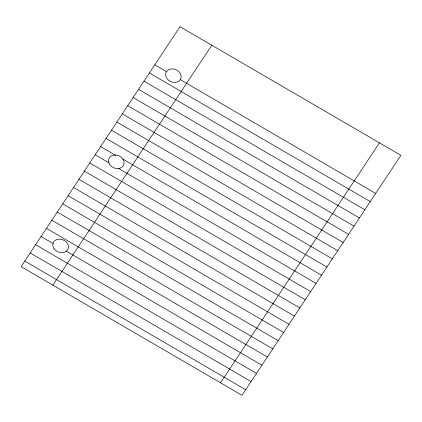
<?xml version="1.0" encoding="UTF-8"?>
<svg xmlns="http://www.w3.org/2000/svg" width="422" height="422" viewBox="0 0 422 422"><rect width="100%" height="100%" fill="white"/><g stroke="black" fill="none" stroke-linecap="round" stroke-linejoin="round"><path stroke-width="0.63" d="M52.877 285.161L211.791 45.233M220.532 382.78L379.447 142.852M41.029 236.568L53.03 243.415M118.651 168.499L316.089 283.389M154.8 64.803L166.495 71.613M180.299 79.652A8.013 6.509 23.7 0 0 173.073 68.902A8.013 6.509 23.7 0 0 166.817 78.344A8.013 6.509 23.7 0 0 180.299 79.652L375.68 193.418M149.383 72.98L370.263 201.595M143.965 81.161L364.845 209.776M138.543 89.337L359.428 217.952M133.125 97.519L354.011 226.134M127.708 105.7L348.593 234.315M122.29 113.877L343.176 242.492M116.873 122.058L337.758 250.673M111.455 130.234L332.341 258.85M106.038 138.416L326.923 267.031M100.621 146.592L115.77 155.417M89.786 162.955L310.671 291.57M84.368 171.132L305.254 299.747M78.951 179.313L299.836 307.928M73.534 187.489L294.419 316.104M68.116 195.671L289.001 324.286M62.699 203.852L283.584 332.467M57.281 212.029L278.167 340.644M51.864 220.21L272.749 348.825M46.446 228.386L267.332 357.001M66.365 251.18L261.914 365.183M35.612 244.744L256.497 373.359M30.194 252.926L251.079 381.541M24.777 261.107L245.662 389.722M122.902 159.089L321.506 275.207M95.203 154.774L108.887 162.818M180.015 26.728L21.1 266.657L241.985 395.272L400.9 155.343L180.015 26.728M54.053 248.6A8.013 6.509 23.7 0 0 67.531 249.903A8.013 6.509 23.7 0 0 60.309 239.153A8.013 6.509 23.7 0 0 54.053 248.6M109.741 164.517A8.013 6.509 23.7 0 0 123.224 165.82A8.013 6.509 23.7 0 0 115.997 155.069A8.013 6.509 23.7 0 0 109.741 164.517"/></g></svg>
